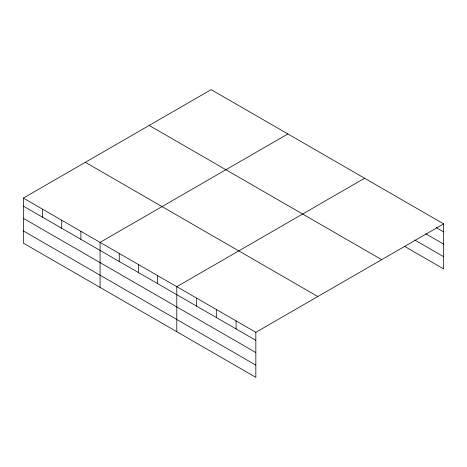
<?xml version="1.0" encoding="UTF-8"?>
<svg xmlns="http://www.w3.org/2000/svg" width="467" height="467" viewBox="0 0 467 467"><rect width="100%" height="100%" fill="white"/><g stroke="black" fill="none" stroke-linecap="round" stroke-linejoin="round"><path stroke-width="0.7" d="M255.84 352.55L255.84 332.311L23.35 198.084L23.35 243.12L255.84 377.348L255.84 352.55L23.35 218.328M404.743 246.453L443.65 268.916L443.65 223.88L211.16 89.652L23.35 198.084M287.882 133.947L100.072 242.379L100.072 287.415M364.604 178.242L176.795 286.674L176.795 331.71M255.84 332.311L443.65 223.88M436.242 227.633L443.65 231.906M425.741 233.78L443.65 244.118M414.626 239.945L443.65 256.704M149.183 125.436L381.673 259.664M85.327 162.3L317.817 296.527M23.35 206.116L255.84 340.338M23.35 230.908L255.84 365.136M236.08 320.899L236.08 328.931M216.314 309.493L216.314 317.519M196.554 298.08L196.554 306.113M157.613 275.6L157.613 283.632M138.43 264.526L138.43 272.559M119.254 253.453L119.254 261.485M80.89 231.305L80.89 239.338M61.708 220.231L61.708 228.264M42.532 209.158L42.532 217.19"/></g></svg>
